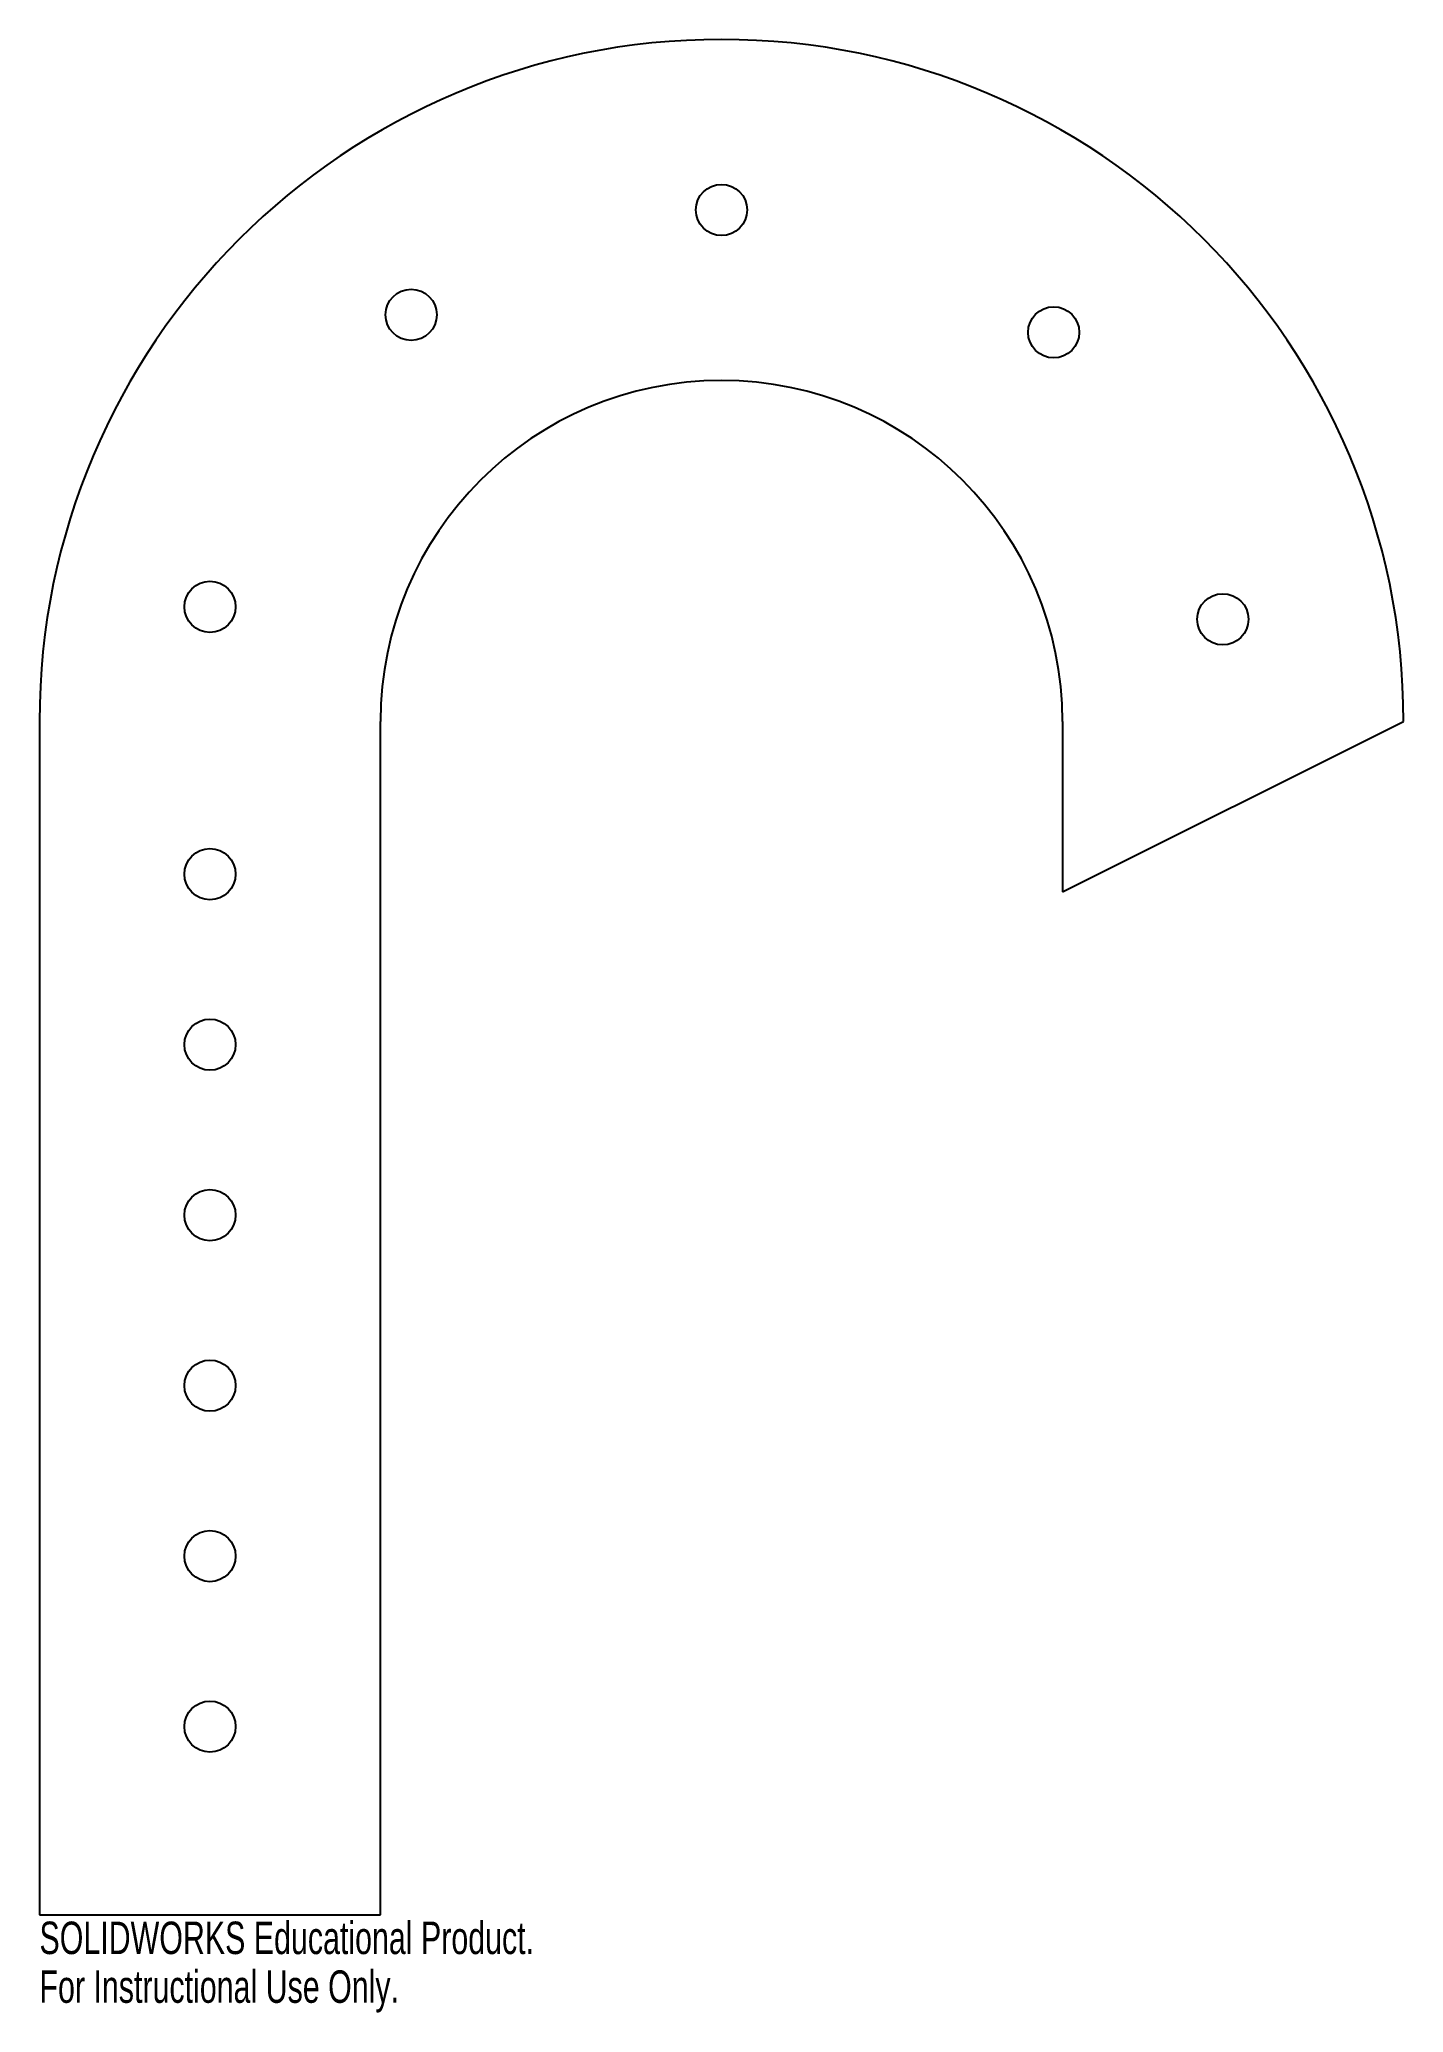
# Model space of a CAD drawing. Header units: inches. Extents: x -4 to 4, y -7.6 to 4.
import ezdxf

# ---------------------------------------------------------------- set-up
doc = ezdxf.new("R2010")
doc.units = ezdxf.units.IN
doc.header["$MEASUREMENT"] = 0
doc.styles.add('SLDTEXTSTYLE0', font='TXT', dxfattribs={"width": 0.7})

msp = doc.modelspace()

# ---------------------------------------------------------------- linework, layer by layer
at = {"color": 7, "linetype": 'Continuous', "lineweight": 25}
for p, q in [((-4, 0), (-4, -7)), ((-2, -7), (-2, 0)), ((2, -1), (4, 0)), ((2, 0), (2, -1)), ((-4, -7), (-2, -7))]:
    msp.add_line(p, q, dxfattribs=at)
for centre in [(0, 3), (-1.82, 2.385), (1.948, 2.282), (-3, 0.672), (2.94, 0.599), (-3, -0.896), (-3, -1.896), (-3, -2.896), (-3, -3.896), (-3, -4.896), (-3, -5.896)]:
    msp.add_circle(centre, 0.15, dxfattribs=at)
for radius in [4, 2]:
    msp.add_arc((0, 0), radius, 0, 180, dxfattribs=at)

# ---------------------------------------------------------------- texts
at = {"color": 7, "linetype": 'Continuous', "char_height": 0.1903, "attachment_point": 1, "style": 'SLDTEXTSTYLE0'}
for s, insert in [('SOLIDWORKS Educational Product.', (-4, -7.04)), ('For Instructional Use Only.', (-4, -7.326))]:
    msp.add_mtext(s, dxfattribs=dict(at, insert=insert))

doc.saveas('drawing.dxf')
